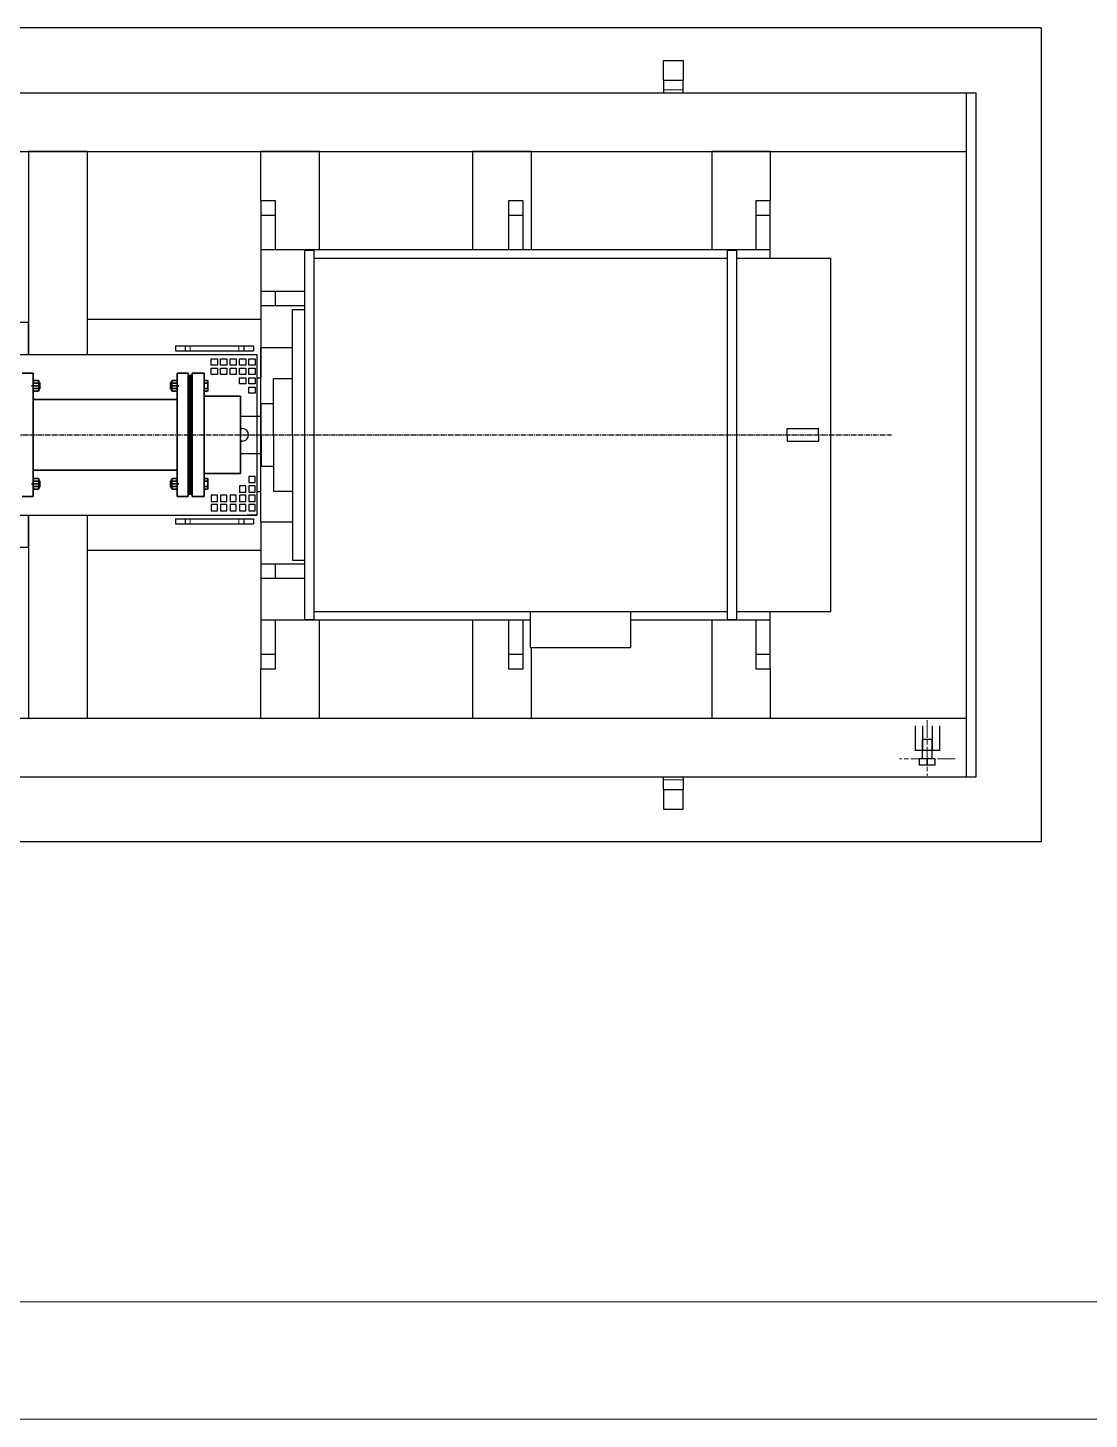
# Model space of a CAD drawing. Header units: millimetres. Extents: x 1235 to 3468, y -658 to 307.
# Drawn here: x 2117.4 to 2280.4, y -658.1 to -444.5 of the extents above; entities that cross this region are included whole.
import ezdxf

# ---------------------------------------------------------------- set-up
doc = ezdxf.new("R2010")
doc.units = ezdxf.units.MM
for name, pattern in [('AM_ISO08W050x2', [9, 6, -0.75, 1.5, -0.75]), ('CENTRE', [1.125, 0.75, -0.125, 0.125, -0.125]), ('CHAIN', [0.3543, 0.2362, -0.0295, 0.0591, -0.0295]), ('DASHED', [0.75, 0.5, -0.25]), ('SOLID_MEDIUM', [0]), ('SOLID_THICK', [0]), ('SOLID_THIN', [0])]:
    doc.linetypes.add(name, pattern=pattern)
doc.layers.get('0').update_dxf_attribs({"color": 255, "lineweight": 30})
doc.layers.add('11', color=3, linetype='Continuous')
for name, color, linetype, lineweight in [('AM_0', 7, 'Continuous', 30), ('AM_5', 90, 'Continuous', 20), ('AM_6', 2, 'Continuous', 35), ('AM_BOR', 7, 'Continuous', 50), ('Visible Narrow (ISO)-1', 7, 'Continuous', 25), ('中心标记 (ISO)', 7, 'Continuous', 18), ('可见 (ISO)', 7, 'Continuous', 25), ('隐藏 (ISO)', 7, 'DASHED', 25), ('隐藏窄的 (ISO)', 7, 'DASHED', 18)]:
    doc.layers.add(name, color=color, linetype=linetype, lineweight=lineweight)

# ---------------------------------------------------------------- blocks, each defined once
blk = doc.blocks.new('sulzer_ga')
blk.add_line((10, 10), (410, 10))
at = {"layer": 'AM_BOR', "color": 1, "lineweight": 15}
blk.add_line((420, 0), (0, 0), dxfattribs=at)
blk = doc.blocks.new('MEDCLUMP_SET_5284_')
at = {"layer": '11', "color": 172, "linetype": 'SOLID_THIN'}
for points in [[(692.79, 572.02), (692.79, 573.02), (691.79, 573.02), (691.79, 572.02)], [(686.79, 569.02), (686.79, 570.02), (686.29, 570.02), (685.79, 570.02), (685.79, 569.02)], [(688.29, 569.02), (688.29, 570.02), (687.79, 570.02), (687.29, 570.02), (687.29, 569.02)], [(689.79, 569.02), (689.79, 570.02), (688.79, 570.02), (688.79, 569.02)], [(691.29, 570.52), (691.29, 571.52), (690.29, 571.52), (690.29, 570.52)], [(691.29, 569.02), (691.29, 570.02), (690.29, 570.02), (690.29, 569.02)], [(692.79, 570.52), (692.79, 571.52), (691.79, 571.52), (691.79, 570.52)], [(692.79, 569.02), (692.79, 570.02), (691.79, 570.02), (691.79, 569.02)], [(686.79, 567.52), (686.79, 568.52), (685.79, 568.52), (685.79, 567.52)], [(688.29, 567.52), (688.29, 568.52), (687.29, 568.52), (687.29, 567.52)], [(689.79, 567.52), (689.79, 568.52), (688.79, 568.52), (688.79, 567.52)], [(691.29, 567.52), (691.29, 568.52), (690.29, 568.52), (690.29, 567.52)], [(692.79, 567.52), (692.79, 568.52), (691.79, 568.52), (691.79, 567.52)]]:
    blk.add_lwpolyline(points, close=True, dxfattribs=at)

msp = doc.modelspace()

# ---------------------------------------------------------------- linework, layer by layer
at = {"layer": '11', "color": 92, "linetype": 'SOLID_MEDIUM'}
for p, q in [((2105.15, -494.619), (2152.55, -494.619)), ((2152.55, -494.619), (2152.55, -519.297)), ((2105.15, -519.297), (2152.55, -519.297)), ((2149.142, -519.297), (2152.55, -519.297)), ((2152.226, -519.297), (2151.097, -519.297)), ((2152.55, -519.297), (2152.226, -519.297))]:
    msp.add_line(p, q, dxfattribs=at)
at = {"layer": '11', "color": 172, "linetype": 'CENTRE'}
msp.add_line((2003.006, -506.958), (2250.008, -506.958), dxfattribs=at)
at = {"layer": 'AM_0'}
for p, q in [((2273.007, -444.458), (1953.007, -444.458)), ((2273.007, -444.458), (2273.007, -569.458)), ((2233.971, -506.958), (2233.971, -505.969)), ((2233.971, -505.969), (2238.778, -505.969)), ((2238.778, -506.958), (2238.778, -505.969)), ((2233.971, -506.958), (2233.971, -507.947)), ((2233.971, -507.947), (2238.778, -507.947)), ((2238.778, -506.958), (2238.778, -507.947)), ((2194.552, -534.071), (2194.552, -539.591)), ((2209.935, -534.071), (2209.935, -539.591)), ((2194.552, -539.591), (2209.939, -539.591)), ((2273.007, -569.458), (1953.007, -569.458))]:
    msp.add_line(p, q, dxfattribs=at)
at = {"layer": 'AM_0', "color": 7, "linetype": 'SOLID_THICK'}
for p, q in [((2159.94, -535.32), (2159.94, -478.595)), ((2159.94, -478.595), (2161.382, -478.595)), ((2161.382, -535.32), (2161.382, -478.595)), ((2161.382, -479.845), (2224.837, -479.845)), ((2224.837, -478.595), (2226.279, -478.595)), ((2224.837, -535.32), (2224.837, -478.595)), ((2226.279, -535.32), (2226.279, -478.595)), ((2226.279, -479.845), (2240.701, -479.845)), ((2240.701, -534.071), (2240.701, -479.845)), ((2158.017, -506.958), (2158.017, -487.729)), ((2158.017, -487.729), (2159.94, -487.729)), ((2155.133, -498.305), (2158.017, -498.305)), ((2155.133, -506.958), (2155.133, -498.305)), ((2150.027, -504.074), (2153.21, -504.074)), ((2153.21, -506.958), (2153.21, -502.151)), ((2153.21, -502.151), (2155.133, -502.151)), ((2153.21, -506.958), (2153.21, -511.765)), ((2155.133, -506.958), (2155.133, -515.611)), ((2158.017, -506.958), (2158.017, -526.187)), ((2150.027, -509.842), (2153.21, -509.842)), ((2153.21, -511.765), (2155.133, -511.765)), ((2155.133, -515.611), (2158.017, -515.611)), ((2158.017, -526.187), (2159.94, -526.187)), ((2161.382, -534.071), (2224.837, -534.071)), ((2226.279, -534.071), (2240.701, -534.071)), ((2159.94, -535.32), (2161.382, -535.32)), ((2224.837, -535.32), (2226.279, -535.32))]:
    msp.add_line(p, q, dxfattribs=at)
msp.add_arc((2150.325, -506.958), 0.961, 270, 90, dxfattribs=at)
at = {"layer": 'AM_6', "linetype": 'Continuous'}
for p, q in [((2116.541, -497.472), (2118.217, -497.472)), ((2118.217, -497.472), (2118.217, -512.375)), ((2140.347, -497.472), (2142.023, -497.472)), ((2140.347, -497.472), (2140.347, -512.375)), ((2142.023, -516.444), (2142.023, -497.472)), ((2142.218, -497.765), (2142.218, -506.958)), ((2142.35, -497.765), (2142.35, -506.958)), ((2142.501, -497.765), (2142.501, -506.958)), ((2142.634, -497.472), (2144.455, -497.472)), ((2142.634, -509.342), (2142.634, -497.472)), ((2144.455, -497.472), (2144.455, -512.903)), ((2119.251, -498.944), (2119.251, -499.909)), ((2139.313, -498.944), (2139.313, -499.909)), ((2118.217, -501.54), (2140.347, -501.54)), ((2144.455, -501.013), (2150.027, -501.013)), ((2150.027, -501.013), (2150.027, -506.958)), ((2142.218, -516.151), (2142.218, -506.958)), ((2142.35, -516.151), (2142.35, -506.958)), ((2142.501, -516.151), (2142.501, -506.958)), ((2150.027, -512.903), (2150.027, -506.958)), ((2142.634, -509.342), (2142.634, -516.444)), ((2118.217, -516.444), (2118.217, -512.375)), ((2118.217, -512.375), (2140.347, -512.375)), ((2140.347, -516.444), (2140.347, -512.375)), ((2119.251, -514.972), (2119.251, -514.007)), ((2139.313, -514.972), (2139.313, -514.007)), ((2144.455, -516.444), (2144.455, -512.903)), ((2144.455, -512.903), (2150.027, -512.903)), ((2116.541, -516.444), (2118.217, -516.444)), ((2140.347, -516.444), (2142.023, -516.444)), ((2142.634, -516.444), (2144.455, -516.444))]:
    msp.add_line(p, q, dxfattribs=at)
at = {"layer": 'AM_6', "linetype": 'AM_ISO08W050x2'}
for p, q in [((2117.977, -499.429), (2119.321, -499.429)), ((2140.587, -499.429), (2139.243, -499.429)), ((2117.977, -514.487), (2119.321, -514.487)), ((2140.587, -514.487), (2139.243, -514.487))]:
    msp.add_line(p, q, dxfattribs=at)
at = {"layer": 'AM_6'}
for p, q in [((2118.282, -498.598), (2118.217, -498.709)), ((2118.217, -498.709), (2118.217, -500.149)), ((2118.282, -498.598), (2119.017, -498.598)), ((2118.282, -499.013), (2119.017, -499.013)), ((2118.282, -499.845), (2119.017, -499.845)), ((2119.017, -498.598), (2119.081, -498.709)), ((2119.081, -498.709), (2119.081, -500.149)), ((2119.081, -498.949), (2119.251, -498.949)), ((2119.081, -499.035), (2119.251, -499.035)), ((2119.081, -499.823), (2119.251, -499.823)), ((2119.081, -499.909), (2119.251, -499.909)), ((2139.483, -498.949), (2139.313, -498.949)), ((2139.483, -499.035), (2139.313, -499.035)), ((2139.483, -499.823), (2139.313, -499.823)), ((2139.483, -499.909), (2139.313, -499.909)), ((2139.548, -498.598), (2139.483, -498.709)), ((2139.483, -498.709), (2139.483, -500.149)), ((2140.283, -498.598), (2139.548, -498.598)), ((2140.283, -499.013), (2139.548, -499.013)), ((2140.283, -499.845), (2139.548, -499.845)), ((2140.283, -498.598), (2140.347, -498.709)), ((2140.347, -498.709), (2140.347, -500.149)), ((2144.455, -498.949), (2144.455, -498.598)), ((2144.991, -498.598), (2144.455, -498.598)), ((2144.991, -499.013), (2144.455, -499.013)), ((2144.991, -499.845), (2144.455, -499.845)), ((2144.455, -500.261), (2144.455, -499.909)), ((2144.991, -498.598), (2145.055, -498.709)), ((2145.055, -498.709), (2145.055, -500.149)), ((2118.282, -500.261), (2118.217, -500.149)), ((2118.282, -500.261), (2119.017, -500.261)), ((2119.017, -500.261), (2119.081, -500.149)), ((2139.548, -500.261), (2139.483, -500.149)), ((2140.283, -500.261), (2139.548, -500.261)), ((2140.283, -500.261), (2140.347, -500.149)), ((2144.991, -500.261), (2144.455, -500.261)), ((2144.991, -500.261), (2145.055, -500.149)), ((2118.282, -513.655), (2118.217, -513.767)), ((2118.217, -515.207), (2118.217, -513.767)), ((2118.282, -513.655), (2119.017, -513.655)), ((2118.282, -514.071), (2119.017, -514.071)), ((2119.017, -513.655), (2119.081, -513.767)), ((2119.081, -515.207), (2119.081, -513.767)), ((2119.081, -514.007), (2119.251, -514.007)), ((2119.081, -514.092), (2119.251, -514.092)), ((2119.081, -514.881), (2119.251, -514.881)), ((2139.483, -514.007), (2139.313, -514.007)), ((2139.483, -514.092), (2139.313, -514.092)), ((2139.483, -514.881), (2139.313, -514.881)), ((2139.548, -513.655), (2139.483, -513.767)), ((2139.483, -515.207), (2139.483, -513.767)), ((2140.283, -513.655), (2139.548, -513.655)), ((2140.283, -514.071), (2139.548, -514.071)), ((2140.283, -513.655), (2140.347, -513.767)), ((2140.347, -515.207), (2140.347, -513.767)), ((2144.991, -513.655), (2144.455, -513.655)), ((2144.455, -513.655), (2144.455, -514.007)), ((2144.991, -514.071), (2144.455, -514.071)), ((2144.991, -513.655), (2145.055, -513.767)), ((2145.055, -515.207), (2145.055, -513.767)), ((2118.282, -515.318), (2118.217, -515.207)), ((2118.282, -514.902), (2119.017, -514.902)), ((2118.282, -515.318), (2119.017, -515.318)), ((2119.017, -515.318), (2119.081, -515.207)), ((2119.081, -514.967), (2119.251, -514.967)), ((2139.483, -514.967), (2139.313, -514.967)), ((2139.548, -515.318), (2139.483, -515.207)), ((2140.283, -514.902), (2139.548, -514.902)), ((2140.283, -515.318), (2139.548, -515.318)), ((2140.283, -515.318), (2140.347, -515.207)), ((2144.991, -514.902), (2144.455, -514.902)), ((2144.455, -514.967), (2144.455, -515.318)), ((2144.991, -515.318), (2144.455, -515.318)), ((2144.991, -515.318), (2145.055, -515.207))]:
    msp.add_line(p, q, dxfattribs=at)
at = {"layer": 'AM_6', "color": 7, "linetype": 'SOLID_THICK'}
for p, q in [((2150.027, -505.996), (2150.325, -505.996)), ((2150.325, -507.919), (2150.027, -507.919)), ((2150.027, -507.919), (2150.325, -507.919))]:
    msp.add_line(p, q, dxfattribs=at)
at = {"layer": 'AM_6'}
for centre, radius, start, end in [((2118.585, -498.805), 0.368, 154.43847, 214.43847), ((2119.591, -499.429), 1.374, 162.38303, 197.61697), ((2118.585, -500.053), 0.368, 145.56153, 205.56153), ((2118.714, -498.805), 0.368, 325.56153, 25.56153), ((2117.707, -499.429), 1.374, 342.38303, 17.61697), ((2118.714, -500.053), 0.368, 334.43847, 34.43847), ((2139.851, -498.805), 0.368, 154.43847, 214.43847), ((2140.857, -499.429), 1.374, 162.38303, 197.61697), ((2139.851, -500.053), 0.368, 145.56153, 205.56153), ((2139.98, -498.805), 0.368, 325.56153, 25.56153), ((2138.973, -499.429), 1.374, 342.38303, 17.61697), ((2139.98, -500.053), 0.368, 334.43847, 34.43847), ((2144.688, -498.805), 0.367, 325.55313, 25.55313), ((2143.681, -499.429), 1.375, 342.38753, 17.61247), ((2144.688, -500.053), 0.367, 334.44687, 34.44687), ((2118.585, -513.863), 0.368, 154.43847, 214.43847), ((2119.591, -514.487), 1.374, 162.38303, 197.61697), ((2118.714, -513.863), 0.368, 325.56153, 25.56153), ((2117.707, -514.487), 1.374, 342.38303, 17.61697), ((2139.851, -513.863), 0.368, 154.43847, 214.43847), ((2140.857, -514.487), 1.374, 162.38303, 197.61697), ((2139.98, -513.863), 0.368, 325.56153, 25.56153), ((2138.973, -514.487), 1.374, 342.38303, 17.61697), ((2144.688, -513.863), 0.367, 325.55313, 25.55313), ((2143.681, -514.487), 1.375, 342.38753, 17.61247), ((2118.585, -515.11), 0.368, 145.56153, 205.56153), ((2118.714, -515.11), 0.368, 334.43847, 34.43847), ((2139.851, -515.11), 0.368, 145.56153, 205.56153), ((2139.98, -515.11), 0.368, 334.43847, 34.43847), ((2144.688, -515.11), 0.367, 334.44687, 34.44687)]:
    msp.add_arc(centre, radius, start, end, dxfattribs=at)
at = {"layer": 'Visible Narrow (ISO)-1'}
for p, q in [((2215.007, -452.48), (2218.007, -452.48)), ((2215.007, -561.435), (2218.007, -561.435))]:
    msp.add_line(p, q, dxfattribs=at)
at = {"layer": '中心标记 (ISO)', "linetype": 'CHAIN', "ltscale": 11.544912}
for p, q in [((2255.507, -550.756), (2255.507, -559.328)), ((2259.792, -556.698), (2251.221, -556.698))]:
    msp.add_line(p, q, dxfattribs=at)
at = {"layer": '可见 (ISO)'}
for p, q in [((2215.007, -452.48), (2215.007, -449.48)), ((2215.007, -449.48), (2218.007, -449.48)), ((2218.007, -449.48), (2218.007, -452.48)), ((2215.007, -452.48), (2215.007, -454.458)), ((2218.007, -454.458), (2218.007, -452.48)), ((1963.007, -454.458), (2263.007, -454.458)), ((2261.507, -463.458), (2261.507, -454.458)), ((2261.507, -454.458), (2263.007, -454.458)), ((2261.507, -559.458), (2261.507, -454.458)), ((2263.007, -559.458), (2263.007, -454.458)), ((2078.507, -463.458), (2261.507, -463.458)), ((2117.507, -463.458), (2117.507, -494.619)), ((2126.507, -463.458), (2117.507, -463.458)), ((2126.507, -463.458), (2126.507, -493.308)), ((2162.197, -463.458), (2153.197, -463.458)), ((2153.197, -471.033), (2153.197, -463.458)), ((2162.197, -478.533), (2162.197, -463.458)), ((2185.66, -463.458), (2185.66, -478.533)), ((2194.66, -463.458), (2185.66, -463.458)), ((2194.66, -463.458), (2194.66, -478.533)), ((2222.403, -463.458), (2222.403, -478.533)), ((2231.403, -463.458), (2222.403, -463.458)), ((2231.403, -463.458), (2231.403, -471.033)), ((2155.447, -471.033), (2153.197, -471.033)), ((2153.197, -471.033), (2153.197, -473.283)), ((2155.447, -473.283), (2155.447, -471.033)), ((2193.46, -471.033), (2191.21, -471.033)), ((2191.21, -471.033), (2191.21, -473.283)), ((2193.46, -473.283), (2193.46, -471.033)), ((2231.403, -471.033), (2229.153, -471.033)), ((2229.153, -471.033), (2229.153, -473.283)), ((2231.403, -473.283), (2231.403, -471.033)), ((2155.447, -473.283), (2153.197, -473.283)), ((2153.197, -473.283), (2153.197, -478.533)), ((2155.447, -478.533), (2155.447, -473.283)), ((2193.46, -473.283), (2191.21, -473.283)), ((2191.21, -473.283), (2191.21, -478.533)), ((2193.46, -478.533), (2193.46, -473.283)), ((2231.403, -473.283), (2229.153, -473.283)), ((2229.153, -473.283), (2229.153, -478.533)), ((2231.403, -478.533), (2231.403, -473.283)), ((2231.403, -478.533), (2153.197, -478.533)), ((2153.197, -478.533), (2153.197, -484.908)), ((2231.403, -479.845), (2231.403, -478.533)), ((2153.197, -484.908), (2153.197, -487.158)), ((2153.197, -484.908), (2159.94, -484.908)), ((2155.447, -487.158), (2155.447, -484.908)), ((2126.507, -489.183), (2153.197, -489.183)), ((2159.94, -487.158), (2153.197, -487.158)), ((2153.197, -487.158), (2153.197, -493.533)), ((2117.507, -489.708), (2083.051, -489.708)), ((2117.507, -494.619), (2117.507, -489.708)), ((2126.507, -492.367), (2126.507, -494.619)), ((2140.058, -493.308), (2140.058, -494.058)), ((2140.058, -493.308), (2152.058, -493.308)), ((2152.058, -493.308), (2152.058, -494.058)), ((2140.058, -494.058), (2152.058, -494.058)), ((2153.197, -520.383), (2153.197, -493.533)), ((2153.197, -493.533), (2158.017, -493.533)), ((2153.197, -493.533), (2153.197, -498.183)), ((2152.55, -498.183), (2153.197, -498.183)), ((2153.197, -515.733), (2152.55, -515.733)), ((2153.197, -520.383), (2153.197, -515.733)), ((2117.507, -524.208), (2117.507, -519.297)), ((2117.507, -519.297), (2117.507, -550.458)), ((2126.507, -519.297), (2126.507, -520.608)), ((2126.507, -520.608), (2126.507, -550.458)), ((2140.058, -519.858), (2140.058, -520.608)), ((2140.058, -519.858), (2152.058, -519.858)), ((2140.058, -520.608), (2152.058, -520.608)), ((2152.058, -519.858), (2152.058, -520.608)), ((2158.017, -520.383), (2153.197, -520.383)), ((2153.197, -520.383), (2153.197, -526.758)), ((2083.051, -524.208), (2117.507, -524.208)), ((2153.197, -524.733), (2126.507, -524.733)), ((2153.197, -526.758), (2153.197, -529.008)), ((2153.197, -526.758), (2159.94, -526.758)), ((2155.447, -529.008), (2155.447, -526.758)), ((2159.94, -529.008), (2153.197, -529.008)), ((2153.197, -529.008), (2153.197, -535.383)), ((2231.403, -535.383), (2231.403, -534.071)), ((2153.197, -535.383), (2153.197, -540.633)), ((2153.197, -535.383), (2194.552, -535.383)), ((2155.447, -540.633), (2155.447, -535.383)), ((2162.197, -550.458), (2162.197, -535.383)), ((2185.66, -535.383), (2185.66, -550.458)), ((2191.21, -535.383), (2191.21, -540.633)), ((2193.46, -540.633), (2193.46, -535.383)), ((2209.935, -535.383), (2231.403, -535.383)), ((2222.403, -535.383), (2222.403, -550.458)), ((2229.153, -535.383), (2229.153, -540.633)), ((2231.403, -540.633), (2231.403, -535.383)), ((2194.66, -539.591), (2194.66, -550.458)), ((2153.197, -540.633), (2155.447, -540.633)), ((2153.197, -540.633), (2153.197, -542.883)), ((2155.447, -542.883), (2155.447, -540.633)), ((2191.21, -540.633), (2193.46, -540.633)), ((2191.21, -540.633), (2191.21, -542.883)), ((2193.46, -542.883), (2193.46, -540.633)), ((2229.153, -540.633), (2231.403, -540.633)), ((2229.153, -540.633), (2229.153, -542.883)), ((2231.403, -542.883), (2231.403, -540.633)), ((2153.197, -550.458), (2153.197, -542.883)), ((2153.197, -542.883), (2155.447, -542.883)), ((2191.21, -542.883), (2193.46, -542.883)), ((2229.153, -542.883), (2231.403, -542.883)), ((2231.403, -542.883), (2231.403, -550.458)), ((2094.363, -550.458), (2261.507, -550.458)), ((2117.507, -550.458), (2126.507, -550.458)), ((2185.66, -550.458), (2194.66, -550.458)), ((2222.403, -550.458), (2231.403, -550.458)), ((2261.507, -559.458), (2261.507, -550.458)), ((1963.007, -559.458), (2263.007, -559.458)), ((2215.007, -561.435), (2215.007, -559.458)), ((2218.007, -559.458), (2218.007, -561.435)), ((2261.507, -559.458), (2263.007, -559.458)), ((2215.007, -561.435), (2215.007, -564.435)), ((2218.007, -564.435), (2218.007, -561.435)), ((2215.007, -564.435), (2218.007, -564.435))]:
    msp.add_line(p, q, dxfattribs=at)
at = {"layer": '隐藏 (ISO)', "ltscale": 1.731442}
for p, q in [((2141.558, -493.308), (2141.558, -494.058)), ((2150.558, -493.308), (2150.558, -494.058)), ((2141.558, -519.858), (2141.558, -520.608)), ((2150.558, -519.858), (2150.558, -520.608))]:
    msp.add_line(p, q, dxfattribs=at)
at = {"layer": '隐藏 (ISO)', "ltscale": 8.657612}
for p, q in [((2253.632, -551.658), (2253.632, -555.408)), ((2254.757, -551.658), (2254.757, -555.408)), ((2256.257, -551.658), (2256.257, -555.408)), ((2257.382, -551.658), (2257.382, -555.408))]:
    msp.add_line(p, q, dxfattribs=at)
at = {"layer": '隐藏 (ISO)', "ltscale": 17.271368}
msp.add_line((2257.382, -555.408), (2253.632, -555.408), dxfattribs=at)
at = {"layer": '隐藏 (ISO)', "ltscale": 5.439701}
msp.add_line((2254.757, -553.698), (2256.257, -553.698), dxfattribs=at)
at = {"layer": '隐藏 (ISO)', "ltscale": 6.926069}
for p, q in [((2254.757, -556.698), (2254.757, -553.698)), ((2256.257, -556.698), (2256.257, -553.698))]:
    msp.add_line(p, q, dxfattribs=at)
at = {"layer": '隐藏 (ISO)', "ltscale": 3.198961}
for p, q in [((2255.488, -556.698), (2254.298, -556.698)), ((2256.697, -556.698), (2255.488, -556.698)), ((2256.715, -556.698), (2256.697, -556.698)), ((2255.488, -557.658), (2254.298, -557.658)), ((2256.697, -557.658), (2255.488, -557.658)), ((2256.715, -557.658), (2256.697, -557.658))]:
    msp.add_line(p, q, dxfattribs=at)
at = {"layer": '隐藏 (ISO)', "ltscale": 2.216274}
for p, q in [((2254.298, -557.658), (2254.298, -556.698)), ((2254.316, -557.658), (2254.316, -556.698)), ((2255.488, -557.658), (2255.488, -556.698)), ((2255.525, -557.658), (2255.525, -556.698)), ((2256.697, -557.658), (2256.697, -556.698)), ((2256.715, -557.658), (2256.715, -556.698))]:
    msp.add_line(p, q, dxfattribs=at)
at = {"layer": '隐藏窄的 (ISO)', "ltscale": 6.926069}
for p, q in [((2215.007, -453.98), (2218.007, -453.98)), ((2215.007, -559.935), (2218.007, -559.935))]:
    msp.add_line(p, q, dxfattribs=at)
at = {"layer": '隐藏窄的 (ISO)', "ltscale": 1.731442}
for p, q in [((2142.308, -493.308), (2142.308, -494.058)), ((2149.808, -493.308), (2149.808, -494.058)), ((2142.308, -519.858), (2142.308, -520.608)), ((2149.808, -519.858), (2149.808, -520.608))]:
    msp.add_line(p, q, dxfattribs=at)

# ---------------------------------------------------------------- block references
at = {"xscale": -0.9599999999999455, "yscale": 0.9599999999999455, "zscale": 0.9599999999999455, "rotation": 180}
msp.add_blockref('MEDCLUMP_SET_5284_', (1487.208, 49.52), dxfattribs=at)
at = {"xscale": 0.9599999999999455, "yscale": 0.9599999999999455, "zscale": 0.9599999999999455}
msp.add_blockref('MEDCLUMP_SET_5284_', (1487.208, -1063.435), dxfattribs=at)
at = {"layer": 'AM_5', "xscale": 1.8, "yscale": 1.8, "zscale": 1.8}
msp.add_blockref('sulzer_ga', (1899.958, -658.104), dxfattribs=at)

doc.saveas('drawing.dxf')
